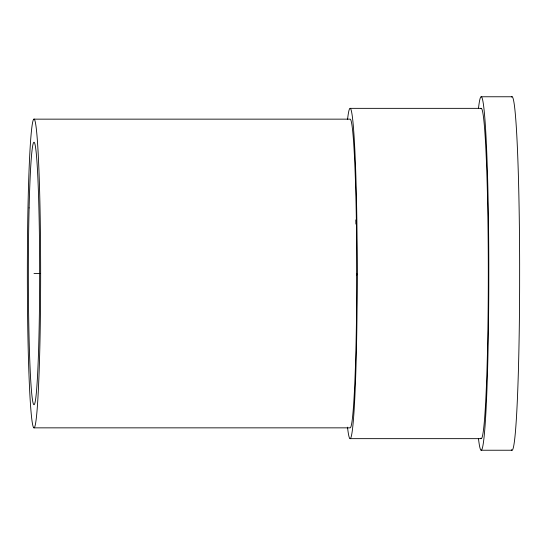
<?xml version="1.0" encoding="UTF-8"?>
<svg xmlns="http://www.w3.org/2000/svg" width="547" height="547" viewBox="0 0 547 547"><rect width="100%" height="100%" fill="white"/><g stroke="black" fill="none" stroke-linecap="round" stroke-linejoin="round"><path stroke-width="0.82" d="M356.767 275.114L356.767 273.5A154.35 6.646 -90 0 0 350.121 119.15L33.996 119.15M481.278 96.764L512.122 96.764M350.196 108.347L481.271 108.347M33.996 273.5L39.979 273.5M33.996 427.85A154.35 6.646 90 0 0 39.753 196.325A154.35 6.646 90 0 0 28.239 196.325A154.35 6.646 90 0 0 33.996 427.85L350.121 427.85A154.35 6.646 -90 0 0 356.767 273.5M350.046 438.653L481.121 438.653M481.121 450.236L511.958 450.236M511.479 449.764A176.736 7.61 90 0 0 519.629 286.443L519.643 264.194A176.736 7.61 90 0 0 511.643 97.004M478.502 438.762A176.736 7.61 90 0 0 488.786 286.443L488.799 264.194A176.736 7.61 90 0 0 478.468 108.504M347.516 427.173A165.146 7.111 90 0 0 357.212 285.596L357.232 273.384A165.146 7.111 90 0 0 347.571 119.321M480.676 438.202A165.146 7.111 90 0 0 488.293 285.596L488.307 273.384A165.146 7.111 90 0 0 480.827 108.579M355.83 219.901A142.179 6.12 -90 0 1 355.892 224.092M29.107 207.901A131.198 5.648 90 0 0 33.996 404.698A131.198 5.648 90 0 0 38.892 207.901A131.198 5.648 90 0 0 29.107 207.901"/></g></svg>
